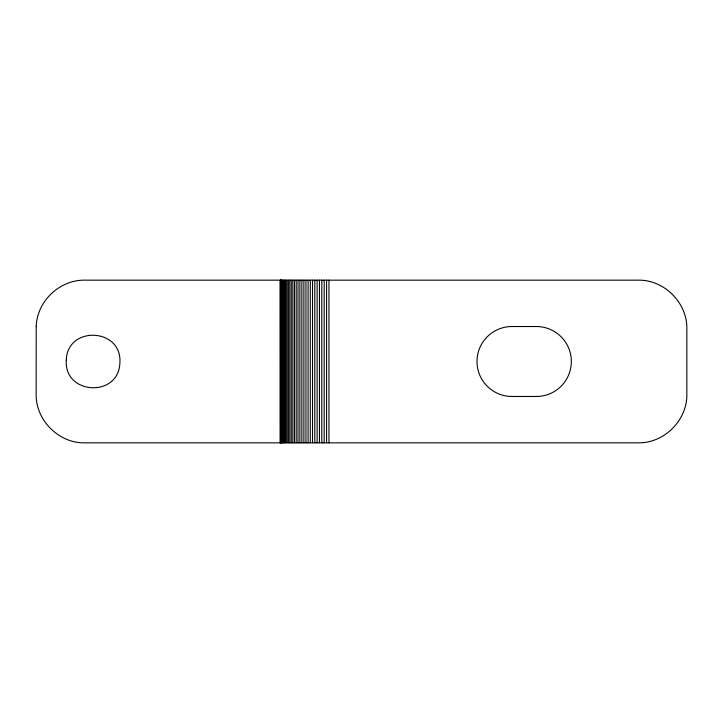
<?xml version="1.0" encoding="UTF-8"?>
<svg xmlns="http://www.w3.org/2000/svg" width="723" height="723" viewBox="0 0 723 723"><rect width="100%" height="100%" fill="white"/><g stroke="black" fill="none" stroke-linecap="round" stroke-linejoin="round"><path stroke-width="1.08" d="M328.965 280.163L328.965 442.838M326.57 280.163L326.57 442.838M324.184 280.163L324.184 442.838M321.807 280.163L321.807 442.838M319.449 280.163L319.449 442.838M317.108 280.163L317.108 442.838M314.794 280.163L314.794 442.838M312.526 280.163L312.526 442.838M310.294 280.163L310.294 442.838M308.097 280.163L308.097 442.838M305.956 280.163L305.956 442.838M303.877 280.163L303.877 442.838M301.853 280.163L301.853 442.838M299.891 280.163L299.891 442.838M298.003 280.163L298.003 442.838M296.195 280.163L296.195 442.838M294.46 280.163L294.46 442.838M292.806 280.163L292.806 442.838M291.242 280.163L291.242 442.838M289.769 280.163L289.769 442.838M288.387 280.163L288.387 442.838M287.103 280.163L287.103 442.838M285.928 280.163L285.928 442.838M284.844 280.163L284.844 442.838M283.877 280.163L283.877 442.838M283.018 280.163L283.018 442.838M282.268 280.163L282.268 442.838M281.627 280.163L281.627 442.838M281.102 280.163L281.102 442.838M280.687 280.163L280.687 442.838M280.397 280.163L280.397 442.838M280.163 280.163L280.226 442.838M36.213 326.57L36.15 394.035C35.499 420.117 58.87 443.488 84.953 442.838L638.048 442.838C664.13 443.488 687.501 420.117 686.85 394.035L686.85 328.965C687.501 302.883 664.13 279.512 638.048 280.163L84.953 280.163C59.747 279.575 36.864 301.364 36.213 326.57M66.281 360.181C63.832 395.092 118.906 397.804 119.891 362.819C122.341 327.908 67.266 325.196 66.281 360.181M536.376 326.525L511.974 326.525A34.975 34.975 0 0 0 476.999 361.5A34.975 34.975 0 0 0 511.974 396.475L536.376 396.475A34.975 34.975 0 0 0 571.351 361.5A34.975 34.975 0 0 0 536.376 326.525"/></g></svg>
